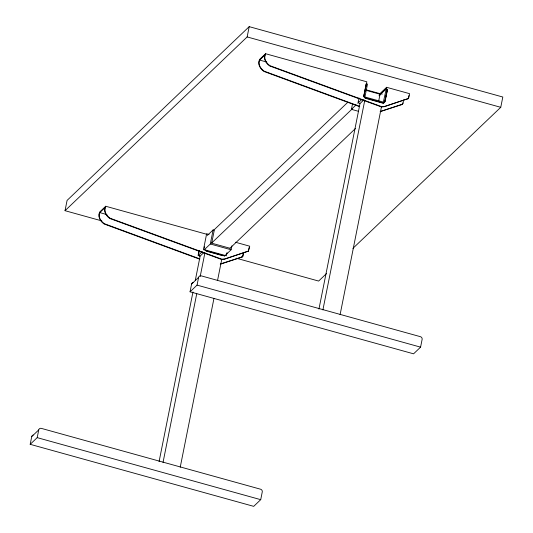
<?xml version="1.0" encoding="UTF-8"?>
<svg xmlns="http://www.w3.org/2000/svg" width="533" height="533" viewBox="0 0 533 533"><rect width="100%" height="100%" fill="white"/><g stroke="black" fill="none" stroke-linecap="round" stroke-linejoin="round"><path stroke-width="0.8" d="M199.635 259.151L104.102 223.973C100.351 221.535 97.332 216.438 99.704 211.974L105.714 206.244L206.964 234.34M199.902 258.898L104.368 223.72C100.964 221.448 97.759 216.811 99.798 212.607L105.274 207.384C103.235 211.588 106.44 216.225 109.845 218.497L221.575 259.464L224.426 259.225L248.245 251.156L224.693 258.971L221.841 259.211L110.111 218.237C106.36 215.798 103.342 210.702 105.714 206.244M359.502 106.627L263.962 71.449C260.211 69.004 257.192 63.907 259.571 59.449L265.581 53.72L366.831 81.816L364.046 95.74L364.672 97.612L382.801 102.909L383.8 102.922L385.066 101.57L387.518 89.291L385.939 89.184L379.016 95.787M359.768 106.373L264.228 71.195C260.824 68.924 257.619 64.286 259.658 60.082L265.134 54.859C263.095 59.056 266.3 63.694 269.705 65.965L381.435 106.94L384.293 106.7L408.111 98.632L384.56 106.447L381.701 106.687L269.971 65.712C266.22 63.274 263.202 58.177 265.581 53.72M101.83 220.902L65.033 210.688L67.085 200.408L249.204 26.65L502.812 97.026L500.754 107.313L352.899 248.378M31.74 436.58L38.742 429.898A2.279 2.105 46.3 0 1 41.314 428.372L260.537 489.207A2.279 2.105 46.3 0 1 262.263 491.919L260.717 499.668L253.708 506.35L30.188 444.322L31.74 436.58A2.279 2.105 46.3 0 1 33.179 435.041M30.188 444.322L37.197 437.64L38.742 429.898M191.6 284.049L198.609 277.367A2.279 2.105 46.3 0 1 201.181 275.847L420.404 336.683A2.279 2.105 46.3 0 1 422.129 339.394L420.577 347.143L413.575 353.825L190.054 291.798L191.6 284.049A2.279 2.105 46.3 0 1 193.046 282.517M198.243 255.001L198.636 251.676M198.509 254.747L199.089 250.483M199.642 255.947L198.196 255.547L199.102 251.01M159.074 461.625L192.973 291.964M195.258 280.545L200.148 256.073L203.546 252.835M204.186 248.265L204.492 246.719M190.054 291.798L197.057 285.115L198.609 277.367M65.033 210.688L247.145 36.937L249.204 26.65M163.025 462.471L196.764 293.63M200.188 276.5L204.912 252.842M203.966 250.044L210.308 243.994L213.113 229.943L214.273 230.263L211.694 243.175L230.129 248.291M180.221 467.241L213.96 298.4M217.544 280.451L221.781 259.245M226.991 252.662L226.365 255.8L203.506 249.457L206.644 233.767L209.009 234.42M224.18 256.366L231.102 249.764L231.882 245.86M243.794 252.569L242.695 256.373L243.554 252.689M235.459 242.242L249.711 246.199L248.438 250.896L249.271 247.339M358.622 111.35L351.427 109.352L352.52 103.888M358.369 102.216L358.956 97.959M318.941 309.093L360.008 103.549L363.972 99.764M364.112 96.739L363.846 96.993L363.779 95.993L366.224 83.768M363.812 96.433L366.344 83.748L367.504 84.067L364.918 96.979L383.354 102.096L386.605 87.299L409.577 93.675L408.818 97.459L407.845 98.885M322.891 309.946L364.779 100.317M378.637 101.303L380.049 94.208L365.625 90.21M386.165 88.438L380.689 93.668L380.269 94.681L380.595 93.035L386.605 87.299M340.087 314.717L381.435 106.94M384.606 102.203L387.138 89.517M383.8 102.922L383.533 103.175L384.799 101.823L387.518 89.291M380.129 111.663L401.489 104.695L402.821 103.595L403.654 100.037M408.564 98.112L408.298 98.372L408.991 95.54M220.269 264.188L241.622 257.219L242.961 256.12M247.978 251.416L248.704 250.643M207.35 235.446L213.113 229.943M213.613 230.309L347.783 102.303M358.303 101.217L358.103 102.476M198.196 255.547L202.234 251.696M351.427 109.352L356.037 104.948M357.77 103.302L361.807 99.451M211.534 243.135L352.326 108.805M365.565 98.125L364.985 98.199L382.887 103.169M229.97 248.245L355.471 128.506M222.674 255.687L223.933 255.447M403.075 102.942L402.555 103.848L402.821 103.595M241.622 257.219L242.502 256.639L242.235 256.893M401.489 104.695L402.368 104.115L402.102 104.368M326.456 273.609L318.641 281.064L236.239 258.199M380.395 111.41L401.755 104.441M220.535 263.935L241.889 256.966M247.145 36.937L500.754 107.313M385.939 89.184L387.251 89.544M259.658 60.082L266.833 62.075M380.689 93.668L382.274 94.108M365.771 89.704L380.749 93.861M99.798 212.607L106.966 214.599M210.308 243.994L231.102 249.764M222.941 255.434L205.705 250.65L204.252 249.264M206.218 251.123L221.888 255.474M197.057 285.115L420.577 347.143M37.197 437.64L260.717 499.668M358.929 103.096L359.822 103.602M199.062 255.62L199.955 256.133"/></g></svg>
